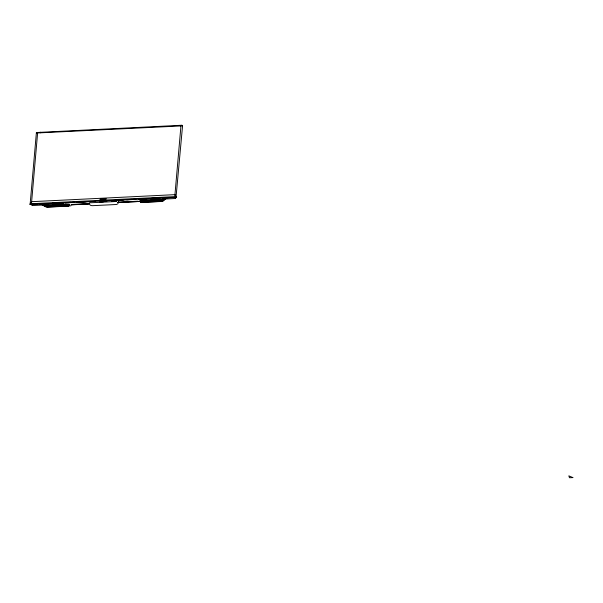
<?xml version="1.0" encoding="UTF-8"?>
<svg xmlns="http://www.w3.org/2000/svg" width="603" height="603" viewBox="0 0 603 603"><rect width="100%" height="100%" fill="white"/><g stroke="black" fill="none" stroke-linecap="round" stroke-linejoin="round"><path stroke-width="0.9" d="M30.376 203.693L30.173 204.123A2.646 1.47 5 0 0 30.225 204.168L30.859 204.598L30.941 204.153L30.436 203.678L30.354 204.447M68.621 204.605L47.758 205.879L42.24 204.952L44.826 205.631L45.082 204.952L44.471 204.666L44.411 205.382M160.926 200.332L164.242 198.771L163.797 199.699L160.926 200.332L161.792 200.339M30.15 204.04L36.384 132.743C36.836 131.793 38.404 133.956 37.032 132.374M36.791 132.472L37.62 132.962L31.627 201.688L30.761 203.618L31.612 201.673L174.953 194.648L180.945 125.906L182.076 125.364M32.276 204.455L32.178 205.555L43.929 204.96L43.522 203.595L43.906 204.975L63.526 203.995L63.617 202.955M40.537 132.811L40.589 132.2M44.125 204.945L43.657 203.588L43.906 204.975M105.759 198.666C104.417 199.472 101.719 199.503 104.734 198.734M176.347 197.053C175.277 196.043 175.45 200.053 175.677 197.437L175.639 198.493L164.174 199.058L163.73 197.678L163.978 199.065L144.388 200.03L143.966 198.726M164.008 198.9L164.091 197.92M164.159 199.013L164.227 197.92M176.001 197.445L182.566 125.718A2.646 1.47 5 0 0 182.521 125.59L182.279 125.334M36.61 132.434L36.429 132.864A2.616 1.447 5 0 0 36.474 132.999L36.459 132.909A2.646 1.47 5 0 1 36.414 132.781L36.414 132.826M182.438 126.095L182.573 125.756A2.646 1.47 5 0 0 182.513 125.673L182.415 125.522M115.919 200.241L117.502 200.776M117.095 200.535L117.555 200.641M118.173 203.543L116.62 204.485L92.523 205.676L90.925 205.525L89.711 204.621M182.543 125.839L182.536 125.801A2.616 1.447 5 0 0 182.49 125.673L182.453 125.59M176.332 197.098L175.933 197.354M164.242 198.771L163.797 199.699L163.85 199.103L163.36 199.902L163.398 199.427L161.657 200.279M46.944 205.284L42.218 204.877L45.391 206.641A4.198 2.744 7.3 0 0 47.509 207.131L68.388 206.143L68.915 204.824M68.388 206.143L68.961 204.96M70.973 205.744L69.277 205.97M89.794 201.643L89.372 202.156M175.337 197.181L175.556 196.586L30.429 203.754M165.312 198.696L163.217 200.701A3.95 2.6 7.4 0 1 161.521 201.349L140.703 202.412L161.604 201.485A4.198 2.744 7.3 0 0 163.405 200.799L165.524 198.779L161.001 199.827M105.766 198.689C107.055 198.636 104.899 200.369 104.862 198.839M163.549 197.814L168.998 197.498M36.979 132.479L37.62 132.954L180.953 125.944L181.797 125.349M180.945 125.906L181.669 125.364M165.621 198.877L164.054 199.751M164.106 199.714L164.498 199.495M164.182 199.48L165.297 198.892M163.956 199.367L164.34 199.224M44.803 205.623L44.471 204.666M36.602 132.517L181.872 125.243M89.809 201.764L90.571 201.492M32.268 205.533L31.575 204.311M163.519 199.503L161.755 199.781M113.726 200.52L176.008 197.362M175.857 197.46L175.548 197.03L176.31 197.015L175.548 197.03L175.79 197.467M160.225 200.46L161.762 200.362M31.469 204.266L34.183 204.131M40.552 203.822L46.944 203.505M52.423 203.234L58.815 202.925M65.199 202.608L70.883 202.329M76.498 202.05L83.975 201.681M117.216 200.045L120.027 199.91M126.57 199.585L132.185 199.307M138.358 199.005L144.343 198.711M150.735 198.395L157.127 198.078M36.941 204.123L31.371 204.266M39.677 203.987L49.725 203.49M52.461 203.354L61.589 202.91M65.245 202.729L73.732 202.306M85.89 201.711L76.536 202.171L86.606 201.711M117.261 200.166L122.869 199.894M135.027 199.291L126.615 199.706L135.803 199.291M138.404 199.126L147.124 198.696M150.486 198.462L159.908 198.07M162.689 197.89L171.757 197.483M64.883 202.781L68.327 202.608M70.054 202.525L74.651 202.299M89.734 201.628L116.763 200.264M120.17 200.06L123.849 199.879M139.361 199.111L144.532 198.862M30.934 204.598L95.033 201.44M101.538 201.123L103.399 201.025M104.334 200.98L107.153 200.844M99.812 201.997L103.467 201.817M111.698 201.41L116.273 201.183M90.299 202.781L116.417 201.5M52.913 205.035L59.501 204.711M65.041 204.44L69.202 204.236M140.748 202.555L140.137 200.716L144.305 200.513M150.78 200.188L156.426 199.917M49.197 205.359L42.218 204.862M52.966 205.171L62.373 204.711M65.086 204.575L69.255 204.372M147.064 200.513L140.137 200.716M150.833 200.332L159.298 199.91M71.244 204.477L89.214 203.595M118.603 202.148L138.147 201.183M139.896 201.101L160.948 200.06M69.473 204.832L48.511 205.864L45.082 204.952L45.692 205.691L45.73 205.216L46.356 205.796L46.393 205.412L47.042 205.857L48.534 205.593M71.222 204.749L89.191 203.859M117.66 202.465L138.2 201.523L117.743 202.57M138.999 201.41L161.009 200.4M49.34 205.94L53.079 205.751M61.498 205.337L64.302 205.201M71.29 204.862L89.267 203.972M139.059 201.5L140.808 201.417M147.057 201.108L150.818 200.927M68.343 206L47.501 206.987A3.95 2.6 7.5 0 1 45.504 206.52L42.368 204.771M30.18 204.168L31.002 204.59M175.45 196.495C174.719 192.048 174.561 196.751 176.136 196.736M30.361 204.364L30.723 204.507M176.129 196.661L176.317 197.06M163.722 197.784L164.174 199.058M176.212 196.812L176.242 196.812A2.616 1.447 5 0 1 176.302 196.977A2.646 1.462 5 0 0 176.28 196.842M30.248 204.334L30.263 204.206A2.616 1.447 5 0 1 30.203 204.04M43.522 203.595L43.929 204.824M36.391 132.698L36.391 132.826A2.646 1.47 5 0 0 36.451 132.999M119.251 199.729L118.618 201.719A1.523 0.844 5 0 1 118.482 201.832M100.392 199.111L100.686 199.186A4.017 3.241 -19 0 1 100.95 199.201C102.216 200.158 98.922 199.525 100.52 199.646A0.957 0.769 -19 0 0 100.761 199.646L100.09 199.246L100.618 198.869A0.844 0.678 -19 0 1 100.957 198.877L101.296 199.163L100.935 199.02A0.889 0.716 -19 0 0 100.633 199.005L100.445 199.058M101.907 199.201L102.706 199.239L101.945 199.133M101.583 199.178C102.623 201.003 103.686 197.641 101.583 199.178M63.526 203.995L63.074 202.766L63.503 204.01M30.941 204.153L30.218 204.251L30.941 204.153M572.85 477.591L569.481 477.757L568.825 475.842L572.85 477.591"/></g></svg>
